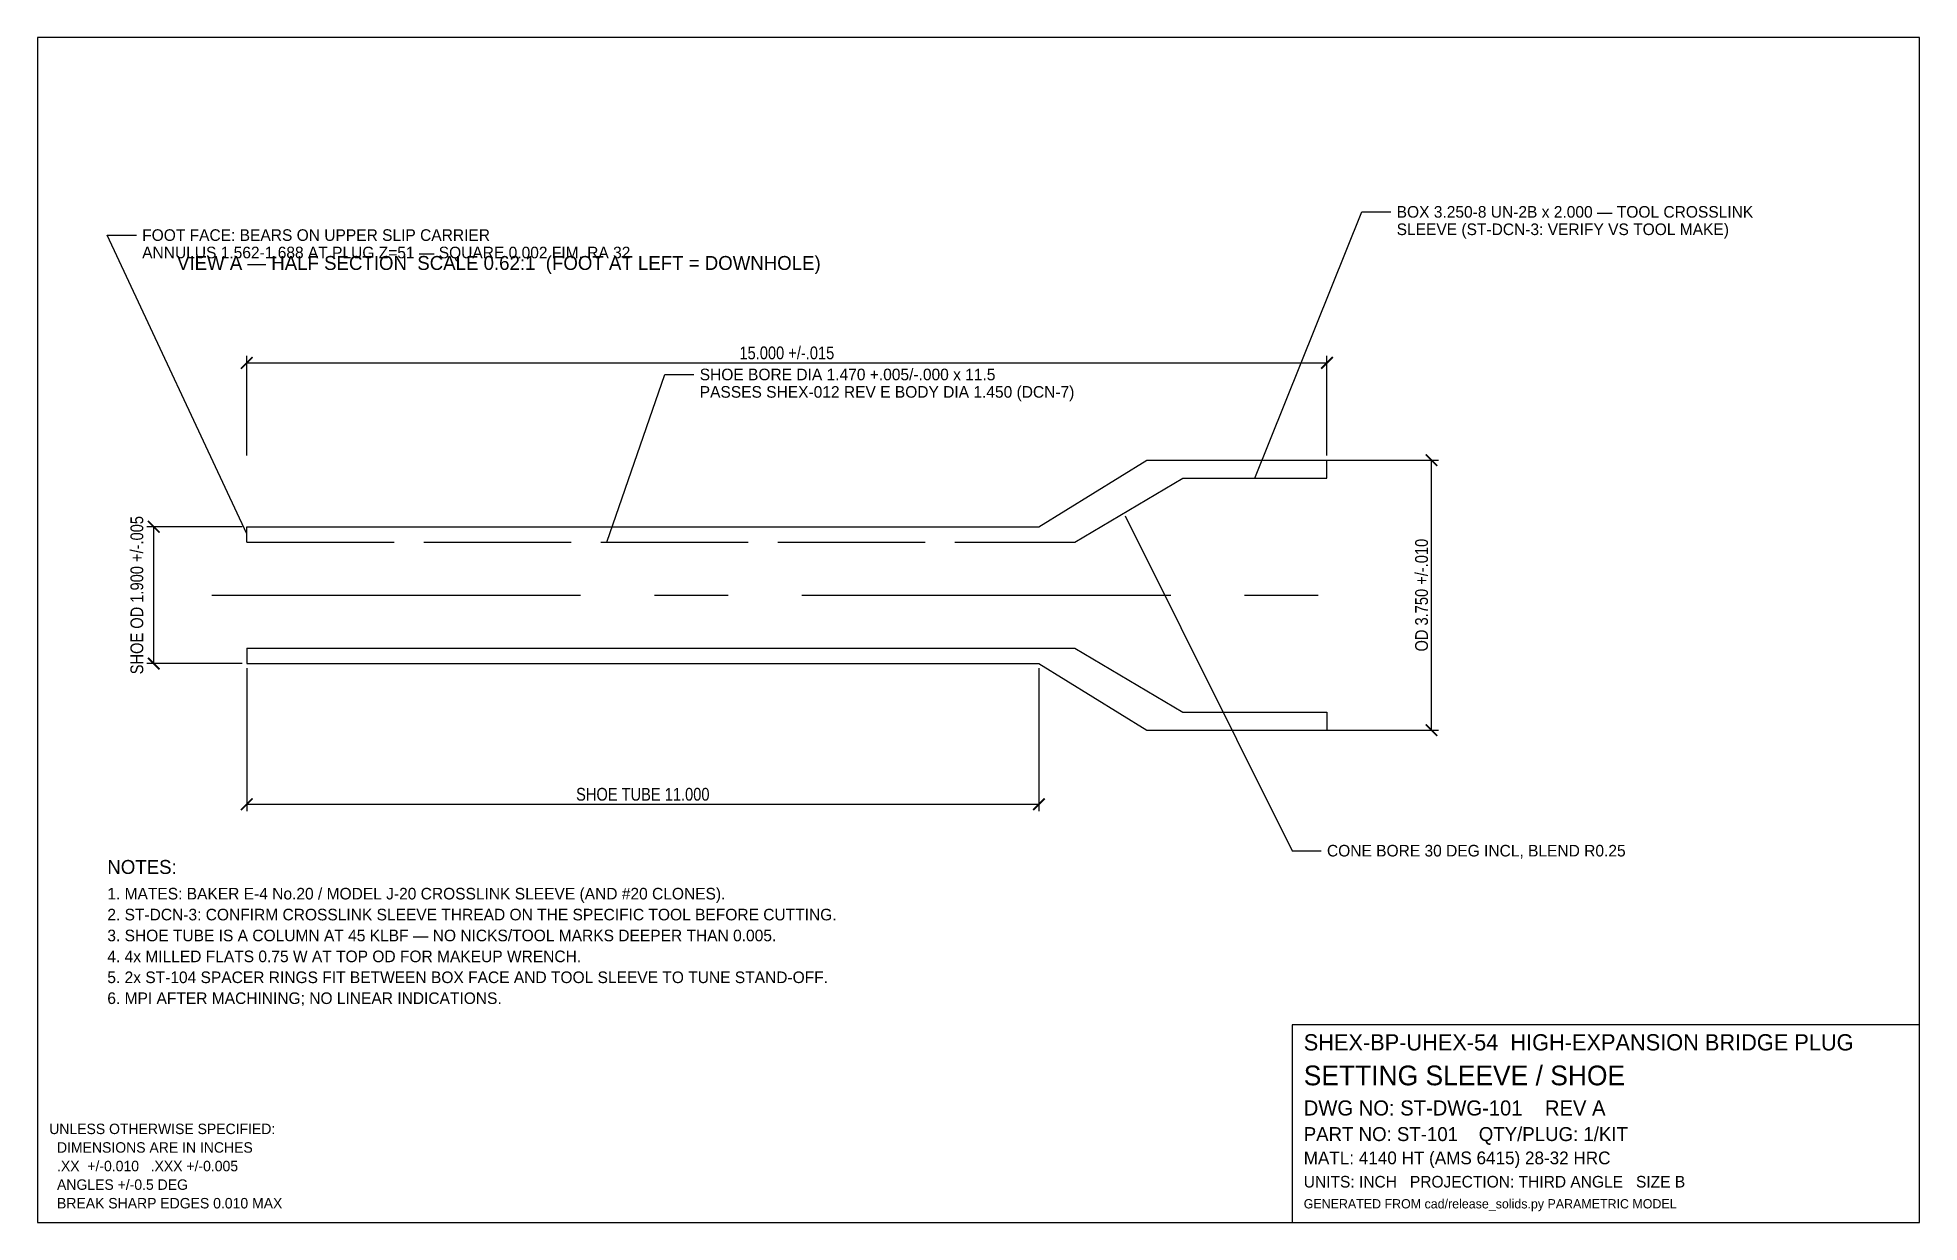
# Model space of a CAD drawing. Header units: inches. Extents: x 0.4 to 16.6, y 0.4 to 10.6.
import ezdxf

# ---------------------------------------------------------------- set-up
doc = ezdxf.new("R2010")
doc.units = ezdxf.units.IN
doc.linetypes.add('CENTER', pattern=[5.08, 3.175, -0.635, 0.635, -0.635])
doc.linetypes.add('DASHED', pattern=[1.524, 1.27, -0.254])
for name, color, linetype in [('BORDER', 7, 'CONTINUOUS'), ('CENTER', 1, 'CENTER'), ('DIM', 4, 'CONTINUOUS'), ('GEOM', 7, 'CONTINUOUS'), ('HIDDEN', 8, 'DASHED'), ('TEXT', 7, 'CONTINUOUS')]:
    doc.layers.add(name, color=color, linetype=linetype)
doc.styles.add('OpenSansCondensed-Light', font='OpenSansCondensed-Light.ttf')
doc.dimstyles.new('EZDXF', dxfattribs={"dimtxt": 0.11, "dimasz": 0.1, "dimexe": 0.06, "dimexo": 0.04, "dimgap": 0.03, "dimtad": 1, "dimdec": 3, "dimlfac": 100, "dimzin": 12, "dimdsep": 46, "dimtxsty": 'OpenSansCondensed-Light', "dimblk": 'ARCHTICK', "dimcen": 2.5, "dimazin": 3, "dimtfac": 0.5, "dimtmove": 2, "dimatfit": 3})

# ---------------------------------------------------------------- blocks, each defined once
blk = doc.blocks.new('_ARCHTICK')
at = {"color": 0, "linetype": 'BYBLOCK', "const_width": 0.15}
blk.add_lwpolyline([(-0.5, -0.5), (0.5, 0.5)], dxfattribs=at)

msp = doc.modelspace()

# ---------------------------------------------------------------- linework, layer by layer
at = {"layer": 'BORDER'}
for points in [[(0.4, 0.4), (16.6, 0.4), (16.6, 10.6), (0.4, 10.6), (0.4, 0.4)], [(11.2, 0.4), (16.6, 0.4), (16.6, 2.1), (11.2, 2.1), (11.2, 0.4)]]:
    msp.add_lwpolyline(points, dxfattribs=at)
at = {"layer": 'CENTER'}
msp.add_line((1.9, 5.8), (11.8, 5.8), dxfattribs=at)
at = {"layer": 'DIM'}
for points in [[(10.88, 6.8075), (11.8, 9.1), (12.05, 9.1)], [(2.2, 6.327), (1, 8.9), (1.25, 8.9)], [(5.3, 6.2557), (5.8, 7.7), (6.05, 7.7)], [(9.764, 6.482), (11.2, 3.6), (11.45, 3.6)]]:
    msp.add_lwpolyline(points, dxfattribs=at)
at = {"layer": 'GEOM'}
for p, q in [((11.5, 6.8075), (11.5, 6.9625)), ((2.2, 6.2557), (2.2, 6.389)), ((2.2, 5.3443), (2.2, 5.211)), ((11.5, 4.7925), (11.5, 4.6375))]:
    msp.add_line(p, q, dxfattribs=at)
for points in [[(2.2, 6.389), (9.02, 6.389), (9.95, 6.9625), (11.5, 6.9625)], [(2.2, 5.3443), (9.33, 5.3443), (10.26, 4.7925), (11.5, 4.7925)], [(2.2, 5.211), (9.02, 5.211), (9.95, 4.6375), (11.5, 4.6375)]]:
    msp.add_lwpolyline(points, dxfattribs=at)
at = {"layer": 'HIDDEN'}
msp.add_lwpolyline([(2.2, 6.2557), (9.33, 6.2557), (10.26, 6.8075), (11.5, 6.8075)], dxfattribs=at)

# ---------------------------------------------------------------- texts
at = {"layer": 'TEXT'}
for s, height, p in [('BOX 3.250-8 UN-2B x 2.000 — TOOL CROSSLINK', 0.1, (12.1, 9.05)), ('FOOT FACE: BEARS ON UPPER SLIP CARRIER', 0.1, (1.3, 8.85)), ('SLEEVE (ST-DCN-3: VERIFY VS TOOL MAKE)', 0.1, (12.1, 8.9)), ('ANNULUS 1.562-1.688 AT PLUG Z=51 — SQUARE 0.002 FIM, RA 32', 0.1, (1.3, 8.7)), ('VIEW A — HALF SECTION  SCALE 0.62:1  (FOOT AT LEFT = DOWNHOLE)', 0.12, (1.6, 8.6)), ('SHOE BORE DIA 1.470 +.005/-.000 x 11.5', 0.1, (6.1, 7.65)), ('PASSES SHEX-012 REV E BODY DIA 1.450 (DCN-7)', 0.1, (6.1, 7.5)), ('CONE BORE 30 DEG INCL, BLEND R0.25', 0.1, (11.5, 3.55)), ('NOTES:', 0.12, (1, 3.4)), ('1. MATES: BAKER E-4 No.20 / MODEL J-20 CROSSLINK SLEEVE (AND #20 CLONES).', 0.1, (1, 3.18)), ('2. ST-DCN-3: CONFIRM CROSSLINK SLEEVE THREAD ON THE SPECIFIC TOOL BEFORE CUTTING.', 0.1, (1, 3)), ('3. SHOE TUBE IS A COLUMN AT 45 KLBF — NO NICKS/TOOL MARKS DEEPER THAN 0.005.', 0.1, (1, 2.82)), ('4. 4x MILLED FLATS 0.75 W AT TOP OD FOR MAKEUP WRENCH.', 0.1, (1, 2.64)), ('5. 2x ST-104 SPACER RINGS FIT BETWEEN BOX FACE AND TOOL SLEEVE TO TUNE STAND-OFF.', 0.1, (1, 2.46)), ('6. MPI AFTER MACHINING; NO LINEAR INDICATIONS.', 0.1, (1, 2.28)), ('SHEX-BP-UHEX-54  HIGH-EXPANSION BRIDGE PLUG', 0.14, (11.3, 1.88)), ('SETTING SLEEVE / SHOE', 0.17, (11.3, 1.58)), ('DWG NO: ST-DWG-101    REV A', 0.13, (11.3, 1.32)), ('UNLESS OTHERWISE SPECIFIED:', 0.09, (0.5, 1.16)), ('PART NO: ST-101    QTY/PLUG: 1/KIT', 0.12, (11.3, 1.1)), ('  DIMENSIONS ARE IN INCHES', 0.09, (0.5, 1)), ('MATL: 4140 HT (AMS 6415) 28-32 HRC', 0.11, (11.3, 0.9)), ('  .XX  +/-0.010   .XXX +/-0.005', 0.09, (0.5, 0.84)), ('  ANGLES +/-0.5 DEG', 0.09, (0.5, 0.68)), ('UNITS: INCH   PROJECTION: THIRD ANGLE   SIZE B', 0.1, (11.3, 0.7)), ('  BREAK SHARP EDGES 0.010 MAX', 0.09, (0.5, 0.52)), ('GENERATED FROM cad/release_solids.py PARAMETRIC MODEL', 0.08, (11.3, 0.52))]:
    msp.add_text(s, height=height, dxfattribs=at).set_placement(p)

# ---------------------------------------------------------------- dimensions: what is measured, and where the dimension line sits
at = {"layer": 'DIM'}
for base, p1, p2, text in [((2.2, 7.8), (2.2, 6.9625), (11.5, 6.9625), '15.000 +/-.015'), ((2.2, 4), (2.2, 5.211), (9.02, 5.211), 'SHOE TUBE 11.000')]:
    msp.add_linear_dim(base=base, p1=p1, p2=p2, text=text, dimstyle='EZDXF', override={"dimlfac": 1.612903}, dxfattribs=at).render()
for base, p1, p2, text in [((12.4, 4.6375), (11.252, 4.6375), (11.252, 6.9625), 'OD 3.750 +/-.010'), ((1.4, 5.211), (2.2, 5.211), (2.2, 6.389), 'SHOE OD 1.900 +/-.005')]:
    msp.add_linear_dim(base=base, p1=p1, p2=p2, angle=90, text=text, dimstyle='EZDXF', override={"dimlfac": 1.612903}, dxfattribs=at).render()

doc.saveas('drawing.dxf')
